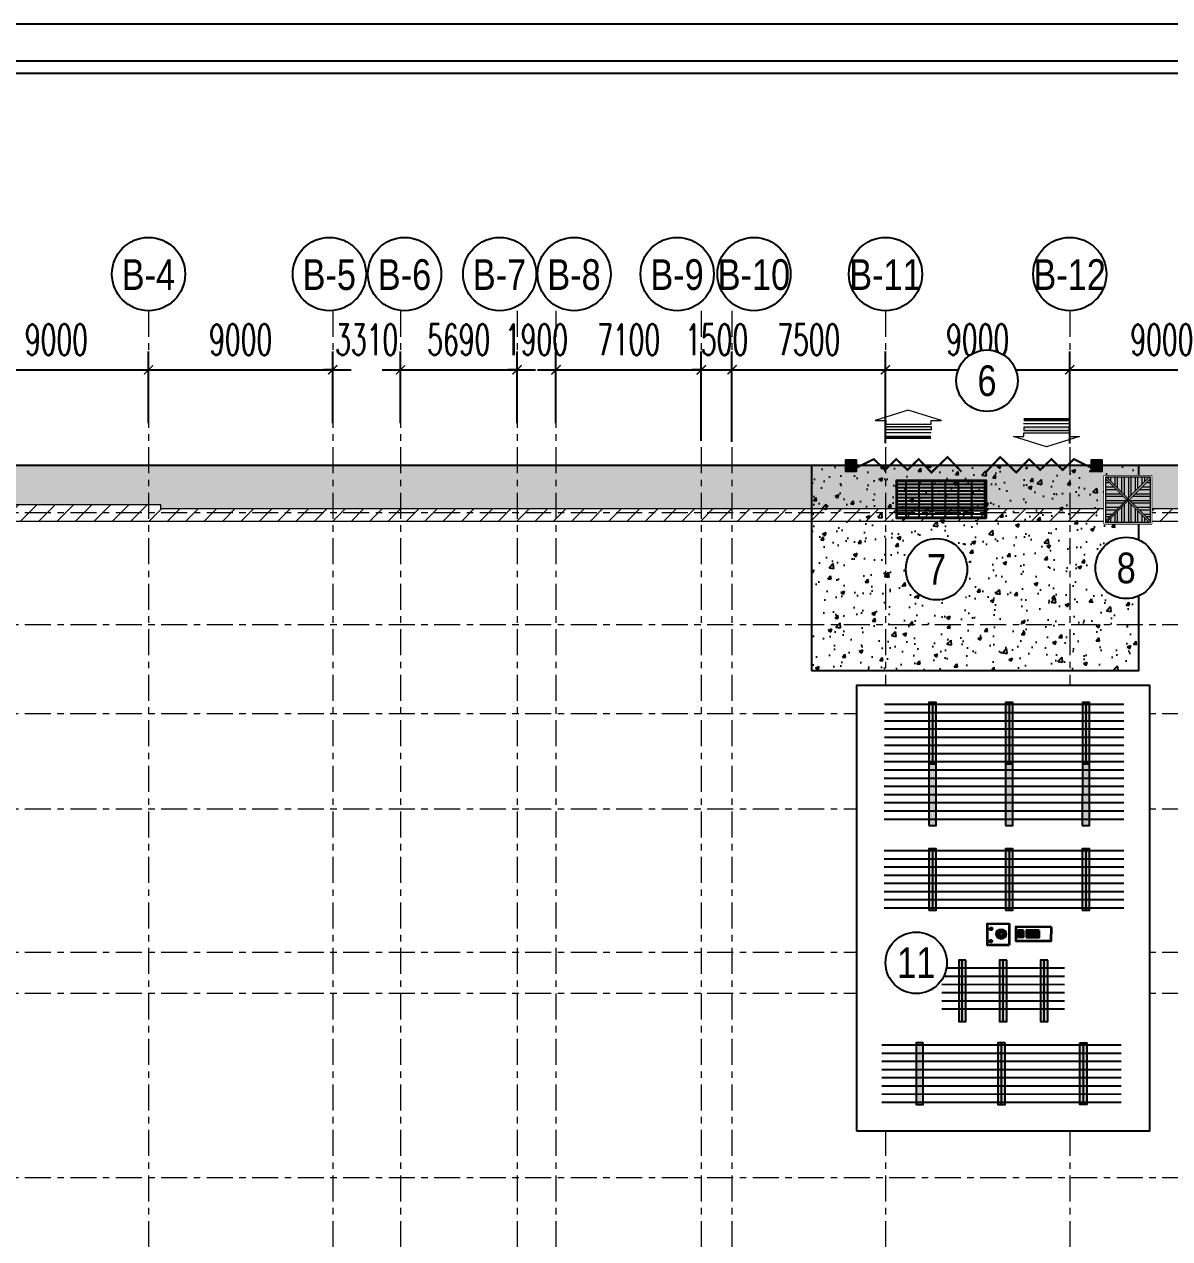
# Model space of a CAD drawing. Header units: millimetres. Extents: x -376071 to 28028791, y -269234 to 29325.
# Drawn here: x -317862 to -261909, y -29973 to 29325 of the extents above; entities that cross this region are included whole.
import ezdxf
from ezdxf.enums import TextEntityAlignment as Align

# ---------------------------------------------------------------- set-up
doc = ezdxf.new("R2010")
doc.units = ezdxf.units.MM
doc.header["$LTSCALE"] = 100
doc.set_wipeout_variables(frame=1)
doc.linetypes.add('AUR_Grid Line', pattern=[22.225, 12.7, -3.175, 3.175, -3.175])
doc.linetypes.add('HIDDEN', pattern=[0.375, 0.25, -0.125])
doc.layers.add('0 T KY HIEU', color=255, linetype='Continuous', lineweight=9)
doc.layers.add('01. TEXT NOI DUNG', color=7, linetype='Continuous')
doc.styles.add('Arial 0.8', font='arial_0.ttf', dxfattribs={"width": 0.8, "height": 250})
doc.styles.add('DIM', font='vnsimli.shx', dxfattribs={"width": 0.6})
doc.linetypes.add('FENCELINE2', pattern='A,0.25,-0.1,[132,ltypeshp.shx,S=0.1,R=0,X=-0.1,Y=0],-0.1,1', length=1.45)
doc.dimstyles.new('1-100 (x6)', dxfattribs={"dimscale": 600, "dimtxt": 2.5, "dimasz": 0.75, "dimexe": 1.5, "dimexo": 1, "dimgap": 1.2, "dimtad": 1, "dimtoh": 1, "dimdec": 0, "dimzin": 0, "dimdsep": 46, "dimtxsty": 'DIM', "dimblk": 'ARCHTICK', "dimcen": 0.09, "dimdle": 1.5, "dimclrd": 8, "dimclre": 8, "dimclrt": 7, "dimadec": 0, "dimazin": 0, "dimtfac": 1, "dimtdec": 0, "dimtix": 1, "dimtofl": 0, "dimtmove": 0, "dimatfit": 3, "dimfxl": 6, "dimfxlon": 1, "dimtolj": 1, "dimtzin": 0, "dimarcsym": 0})
pattern_1 = [(45, (156703.3, 86475), (-449.0128, 449.0128), [])]
pattern_2 = [(90, (0, 0), (-375, 6e-14), []), (90, (-132.6, 132.6), (-375, 6e-14), [])]
pattern_3 = [(90, (0, 0), (-375, 6e-14), []), (90, (-132.6, 132.6), (-375, 6e-14), [])]
pattern_4 = [(0, (0, 0), (1e-13, 375), []), (0, (132.6, 132.6), (1e-13, 375), [])]

# ---------------------------------------------------------------- blocks, each defined once
blk = doc.blocks.new('_ArchTick')
at = {"color": 0, "linetype": 'ByBlock', "const_width": 0.15}
blk.add_lwpolyline([(-0.5, -0.5), (0.5, 0.5)], dxfattribs=at)
blk = doc.blocks.new('*D114')
at = {"color": 8, "lineweight": -2, "transparency": 16777216}
for p, q in [((27103, 96328), (27103, 99830)), ((36103, 96328), (36103, 99830)), ((26203, 98930), (37003, 98930))]:
    blk.add_line(p, q, dxfattribs=at)
at = {"layer": 'Defpoints', "color": 0, "lineweight": 0, "transparency": 16777216}
for p in [(36103, 98930), (27103, 95728), (36103, 95728)]:
    blk.add_point(p, dxfattribs=at)
at = {"color": 8, "lineweight": -2, "transparency": 16777216, "xscale": 450, "yscale": 450, "zscale": 450, "rotation": 180}
blk.add_blockref('_ArchTick', (27103, 98930), dxfattribs=at)
at = {"color": 8, "lineweight": -2, "transparency": 16777216, "xscale": 450, "yscale": 450, "zscale": 450}
blk.add_blockref('_ArchTick', (36103, 98930), dxfattribs=at)
at = {"color": 7, "transparency": 16777216, "insert": (31603, 100400), "char_height": 1500, "attachment_point": 5, "style": 'DIM'}
blk.add_mtext('\\A1;9000', dxfattribs=at)
blk = doc.blocks.new('*D115')
at = {"color": 8, "lineweight": -2, "transparency": 16777216}
for p, q in [((36103, 96328), (36103, 99830)), ((45103, 96328), (45103, 99830)), ((35203, 98930), (46003, 98930))]:
    blk.add_line(p, q, dxfattribs=at)
at = {"layer": 'Defpoints', "color": 0, "lineweight": 0, "transparency": 16777216}
for p in [(45103, 98930), (36103, 95728), (45103, 95728)]:
    blk.add_point(p, dxfattribs=at)
at = {"color": 8, "lineweight": -2, "transparency": 16777216, "xscale": 450, "yscale": 450, "zscale": 450, "rotation": 180}
blk.add_blockref('_ArchTick', (36103, 98930), dxfattribs=at)
at = {"color": 8, "lineweight": -2, "transparency": 16777216, "xscale": 450, "yscale": 450, "zscale": 450}
blk.add_blockref('_ArchTick', (45103, 98930), dxfattribs=at)
at = {"color": 7, "transparency": 16777216, "insert": (40603, 100400), "char_height": 1500, "attachment_point": 5, "style": 'DIM'}
blk.add_mtext('\\A1;9000', dxfattribs=at)
blk = doc.blocks.new('*D116')
at = {"color": 8, "lineweight": -2, "transparency": 16777216}
for p, q in [((45103, 96328), (45103, 99830)), ((48413, 96328), (48413, 99830)), ((45103, 98930), (44653, 98930)), ((48413, 98930), (48863, 98930))]:
    blk.add_line(p, q, dxfattribs=at)
at = {"layer": 'Defpoints', "color": 0, "lineweight": 0, "transparency": 16777216}
for p in [(48413, 98930), (45103, 95728), (48413, 95728)]:
    blk.add_point(p, dxfattribs=at)
at = {"color": 8, "lineweight": -2, "transparency": 16777216, "xscale": 450, "yscale": 450, "zscale": 450}
blk.add_blockref('_ArchTick', (45103, 98930), dxfattribs=at)
at = {"color": 8, "lineweight": -2, "transparency": 16777216, "xscale": 450, "yscale": 450, "zscale": 450, "rotation": 180}
blk.add_blockref('_ArchTick', (48413, 98930), dxfattribs=at)
at = {"color": 7, "transparency": 16777216, "insert": (46758, 100400), "char_height": 1500, "attachment_point": 5, "style": 'DIM'}
blk.add_mtext('\\A1;3310', dxfattribs=at)
blk = doc.blocks.new('*D117')
at = {"color": 8, "lineweight": -2, "transparency": 16777216}
for p, q in [((48413, 96328), (48413, 99830)), ((54103, 96328), (54103, 99830)), ((47513, 98930), (55003, 98930))]:
    blk.add_line(p, q, dxfattribs=at)
at = {"layer": 'Defpoints', "color": 0, "lineweight": 0, "transparency": 16777216}
for p in [(54103, 98930), (48413, 95728), (54103, 95728)]:
    blk.add_point(p, dxfattribs=at)
at = {"color": 8, "lineweight": -2, "transparency": 16777216, "xscale": 450, "yscale": 450, "zscale": 450, "rotation": 180}
blk.add_blockref('_ArchTick', (48413, 98930), dxfattribs=at)
at = {"color": 8, "lineweight": -2, "transparency": 16777216, "xscale": 450, "yscale": 450, "zscale": 450}
blk.add_blockref('_ArchTick', (54103, 98930), dxfattribs=at)
at = {"color": 7, "transparency": 16777216, "insert": (51258, 100400), "char_height": 1500, "attachment_point": 5, "style": 'DIM'}
blk.add_mtext('\\A1;5690', dxfattribs=at)
blk = doc.blocks.new('*D118')
at = {"color": 8, "lineweight": -2, "transparency": 16777216}
for p, q in [((54103, 96328), (54103, 99830)), ((56003, 96328), (56003, 99830)), ((54103, 98930), (53653, 98930)), ((56003, 98930), (56453, 98930))]:
    blk.add_line(p, q, dxfattribs=at)
at = {"layer": 'Defpoints', "color": 0, "lineweight": 0, "transparency": 16777216}
for p in [(56003, 98930), (54103, 95728), (56003, 95728)]:
    blk.add_point(p, dxfattribs=at)
at = {"color": 8, "lineweight": -2, "transparency": 16777216, "xscale": 450, "yscale": 450, "zscale": 450}
blk.add_blockref('_ArchTick', (54103, 98930), dxfattribs=at)
at = {"color": 8, "lineweight": -2, "transparency": 16777216, "xscale": 450, "yscale": 450, "zscale": 450, "rotation": 180}
blk.add_blockref('_ArchTick', (56003, 98930), dxfattribs=at)
at = {"color": 7, "transparency": 16777216, "insert": (55053, 100400), "char_height": 1500, "attachment_point": 5, "style": 'DIM'}
blk.add_mtext('\\A1;1900', dxfattribs=at)
blk = doc.blocks.new('*D119')
at = {"color": 8, "lineweight": -2, "transparency": 16777216}
for p, q in [((56003, 96328), (56003, 99830)), ((63103, 95454), (63103, 99830)), ((55103, 98930), (64003, 98930))]:
    blk.add_line(p, q, dxfattribs=at)
at = {"layer": 'Defpoints', "color": 0, "lineweight": 0, "transparency": 16777216}
for p in [(63103, 98930), (56003, 95728), (63103, 94854)]:
    blk.add_point(p, dxfattribs=at)
at = {"color": 8, "lineweight": -2, "transparency": 16777216, "xscale": 450, "yscale": 450, "zscale": 450, "rotation": 180}
blk.add_blockref('_ArchTick', (56003, 98930), dxfattribs=at)
at = {"color": 8, "lineweight": -2, "transparency": 16777216, "xscale": 450, "yscale": 450, "zscale": 450}
blk.add_blockref('_ArchTick', (63103, 98930), dxfattribs=at)
at = {"color": 7, "transparency": 16777216, "insert": (59553, 100400), "char_height": 1500, "attachment_point": 5, "style": 'DIM'}
blk.add_mtext('\\A1;7100', dxfattribs=at)
blk = doc.blocks.new('*D120')
at = {"color": 8, "lineweight": -2, "transparency": 16777216}
for p, q in [((63103, 95454), (63103, 99830)), ((64604, 95418), (64604, 99830)), ((63103, 98930), (62653, 98930)), ((64604, 98930), (65054, 98930))]:
    blk.add_line(p, q, dxfattribs=at)
at = {"layer": 'Defpoints', "color": 0, "lineweight": 0, "transparency": 16777216}
for p in [(64604, 98930), (63103, 94854), (64604, 94818)]:
    blk.add_point(p, dxfattribs=at)
at = {"color": 8, "lineweight": -2, "transparency": 16777216, "xscale": 450, "yscale": 450, "zscale": 450}
blk.add_blockref('_ArchTick', (63103, 98930), dxfattribs=at)
at = {"color": 8, "lineweight": -2, "transparency": 16777216, "xscale": 450, "yscale": 450, "zscale": 450, "rotation": 180}
blk.add_blockref('_ArchTick', (64604, 98930), dxfattribs=at)
at = {"color": 7, "transparency": 16777216, "insert": (63853, 100400), "char_height": 1500, "attachment_point": 5, "style": 'DIM'}
blk.add_mtext('\\A1;1500', dxfattribs=at)
blk = doc.blocks.new('*D121')
at = {"color": 8, "lineweight": -2, "transparency": 16777216}
for p, q in [((64604, 95418), (64604, 99830)), ((72103, 95345), (72103, 99830)), ((63704, 98930), (73003, 98930))]:
    blk.add_line(p, q, dxfattribs=at)
at = {"layer": 'Defpoints', "color": 0, "lineweight": 0, "transparency": 16777216}
for p in [(72103, 98930), (64604, 94818), (72103, 94745)]:
    blk.add_point(p, dxfattribs=at)
at = {"color": 8, "lineweight": -2, "transparency": 16777216, "xscale": 450, "yscale": 450, "zscale": 450, "rotation": 180}
blk.add_blockref('_ArchTick', (64604, 98930), dxfattribs=at)
at = {"color": 8, "lineweight": -2, "transparency": 16777216, "xscale": 450, "yscale": 450, "zscale": 450}
blk.add_blockref('_ArchTick', (72103, 98930), dxfattribs=at)
at = {"color": 7, "transparency": 16777216, "insert": (68353, 100400), "char_height": 1500, "attachment_point": 5, "style": 'DIM'}
blk.add_mtext('\\A1;7500', dxfattribs=at)
blk = doc.blocks.new('*D122')
at = {"color": 8, "lineweight": -2, "transparency": 16777216}
for p, q in [((72103, 95345), (72103, 99830)), ((81103, 95330), (81103, 99830)), ((71203, 98930), (82003, 98930))]:
    blk.add_line(p, q, dxfattribs=at)
at = {"layer": 'Defpoints', "color": 0, "lineweight": 0, "transparency": 16777216}
for p in [(81103, 98930), (72103, 94745), (81103, 94012)]:
    blk.add_point(p, dxfattribs=at)
at = {"color": 8, "lineweight": -2, "transparency": 16777216, "xscale": 450, "yscale": 450, "zscale": 450, "rotation": 180}
blk.add_blockref('_ArchTick', (72103, 98930), dxfattribs=at)
at = {"color": 8, "lineweight": -2, "transparency": 16777216, "xscale": 450, "yscale": 450, "zscale": 450}
blk.add_blockref('_ArchTick', (81103, 98930), dxfattribs=at)
at = {"color": 7, "transparency": 16777216, "insert": (76603, 100400), "char_height": 1500, "attachment_point": 5, "style": 'DIM'}
blk.add_mtext('\\A1;9000', dxfattribs=at)
blk = doc.blocks.new('*D123')
at = {"color": 8, "lineweight": -2, "transparency": 16777216}
for p, q in [((81103, 95330), (81103, 99830)), ((90103, 95330), (90103, 99830)), ((80203, 98930), (91003, 98930))]:
    blk.add_line(p, q, dxfattribs=at)
at = {"layer": 'Defpoints', "color": 0, "lineweight": 0, "transparency": 16777216}
for p in [(90103, 98930), (90103, 94451), (81103, 94012)]:
    blk.add_point(p, dxfattribs=at)
at = {"color": 8, "lineweight": -2, "transparency": 16777216, "xscale": 450, "yscale": 450, "zscale": 450, "rotation": 180}
blk.add_blockref('_ArchTick', (81103, 98930), dxfattribs=at)
at = {"color": 8, "lineweight": -2, "transparency": 16777216, "xscale": 450, "yscale": 450, "zscale": 450}
blk.add_blockref('_ArchTick', (90103, 98930), dxfattribs=at)
at = {"color": 7, "transparency": 16777216, "insert": (85603, 100400), "char_height": 1500, "attachment_point": 5, "style": 'DIM'}
blk.add_mtext('\\A1;9000', dxfattribs=at)
blk = doc.blocks.new('MB TV')
at = {"lineweight": 0}
h = blk.add_hatch(dxfattribs=at)
h.set_pattern_fill('ANSI31', color=8, scale=200, style=0)
h.set_pattern_definition(pattern_1)
h.paths.add_polyline_path([(22140, 91534), (36702, 91534), (36702, 92334), (400, 92334), (400, 91534), (13500, 91534)], flags=0)
h = blk.add_hatch(dxfattribs=at)
h.set_pattern_fill('ANSI31', color=8, scale=200, style=0)
h.set_pattern_definition(pattern_1)
h.paths.add_polyline_path([(99903, 91534), (165803, 91534), (165803, 92134), (36702, 92134), (36702, 91534), (91262, 91534)], flags=0)
at = {"color": 7, "lineweight": 5}
for points in [[(162399, -197), (166403, 3808), (166403, 46446), (166603, 46446), (166603, 77253), (166403, 77253), (166403, 92134), (36702, 92134), (36702, 92334), (-200, 92334), (-200, 86013), (-400, 86013), (-400, 69213), (-200, 69213), (-200, 21808), (28202, 21808), (28202, 21608), (52834, 21608), (55600, 18842), (55600, -197)], [(56400, 403), (56400, 19174), (53166, 22408), (400, 22408), (400, 91534), (165803, 91534), (165803, 4056), (162151, 403)]]:
    blk.add_lwpolyline(points, close=True, dxfattribs=at)
blk = doc.blocks.new('fsdfsdfsf')
at = {"linetype": 'Continuous', "ltscale": 10}
h = blk.add_hatch(dxfattribs=at)
h.set_pattern_fill('GRATE', color=8, scale=7000, style=0)
h.set_pattern_definition([(9e-14, (-556288.43, 1606329.62), (-3e-13, 218.75), []), (90, (-556288.4, 1606329.6), (-875, -1e-12), [])])
h.paths.add_polyline_path([(-345248, 915482), (-345248, 913041), (-339307, 913041), (-339307, 915482)])
at = {"color": 150}
for points in [[(-345277, 915511), (-345277, 913011), (-339277, 913011), (-339277, 915511)], [(-345248, 915482), (-345248, 913041), (-339307, 913041), (-339307, 915482)]]:
    blk.add_lwpolyline(points, close=True, dxfattribs=at)
blk = doc.blocks.new('T MUI TEN GATE')
at = {"layer": '0 T KY HIEU', "ltscale": 2000, "true_color": 0xff0505}
blk.add_hatch(color=1, dxfattribs=at).paths.add_polyline_path([(374812, 297915), (374812, 298224), (378999, 298224), (378999, 297915)])
at = {"layer": '0 T KY HIEU', "color": 1, "ltscale": 60, "true_color": 0xff0505}
blk.add_line((374812, 298517), (379013, 298517), dxfattribs=at)
at = {"layer": '0 T KY HIEU', "color": 1, "ltscale": 60, "true_color": 0xff0505, "const_width": 311}
blk.add_lwpolyline([(374812, 298925), (379010, 298925)], dxfattribs=at)
at = {"layer": '0 T KY HIEU', "color": 1, "ltscale": 2000, "true_color": 0xff0505}
for points in [[(373843, 297367), (376912, 296411), (379969, 297367), (378999, 297367), (378999, 297704), (374812, 297704), (374812, 297367), (373843, 297367)], [(374812, 297915), (374812, 298224), (378999, 298224), (378999, 297915), (374812, 297915)]]:
    blk.add_lwpolyline(points, dxfattribs=at)
blk = doc.blocks.new('T P BAO VE')
at = {"color": 7, "lineweight": 0}
blk.add_lwpolyline([(-1325, 425), (1325, 425), (1325, 3075), (-1325, 3075)], close=True, dxfattribs=at)
at = {"lineweight": 0}
blk.add_wipeout([(-1325, 425), (1325, 425), (1325, 3075), (-1325, 3075)], dxfattribs=at)
h = blk.add_hatch(dxfattribs=at)
h.set_pattern_fill('STEEL', color=8, scale=3000, angle=315, style=0)
h.set_pattern_definition([(0, (0, 0), (1e-13, 375), []), (0, (132.6, 132.6), (1e-13, 375), [])])
h.paths.add_polyline_path([(71, 1750), (1250, 571), (1250, 2929)])
h.paths.add_polyline_path([(-1250, 2929), (-1250, 571), (-71, 1750)])
h = blk.add_hatch(color=4, dxfattribs=at)
h.set_gradient(color1=(153, 0, 0), one_color=1, tint=1, name='CURVED')
h.paths.add_polyline_path([(-1250, 2929), (-1250, 571), (-71, 1750)])
h = blk.add_hatch(dxfattribs=at)
h.set_pattern_fill('STEEL', color=8, scale=3000, angle=315, style=0)
h.set_pattern_definition(pattern_4)
h.paths.add_polyline_path([(71, 1750), (1250, 571), (1250, 2929)])
h.paths.add_polyline_path([(-1250, 2929), (-1250, 571), (-71, 1750)])
h = blk.add_hatch(dxfattribs=at)
h.set_pattern_fill('STEEL', color=8, scale=3000, angle=315, style=0)
h.set_pattern_definition(pattern_4)
h.paths.add_polyline_path([(71, 1750), (1250, 571), (1250, 2929)])
h.paths.add_polyline_path([(-1250, 2929), (-1250, 571), (-71, 1750)])
h = blk.add_hatch(dxfattribs=at)
h.set_pattern_fill('STEEL', color=8, scale=3000, angle=45, style=0)
h.set_pattern_definition(pattern_2)
h.paths.add_polyline_path([(0, 1821), (1179, 3000), (-1179, 3000)])
h = blk.add_hatch(color=4, dxfattribs=at)
h.set_gradient(color1=(153, 0, 0), one_color=1, tint=1, name='CURVED')
h.paths.add_polyline_path([(1179, 3000), (-1179, 3000), (0, 1821)])
h = blk.add_hatch(dxfattribs=at)
h.set_pattern_fill('STEEL', color=8, scale=3000, angle=45, style=0)
h.set_pattern_definition(pattern_3)
h.paths.add_polyline_path([(0, 1821), (1179, 3000), (-1179, 3000)])
h = blk.add_hatch(dxfattribs=at)
h.set_pattern_fill('STEEL', color=8, scale=3000, angle=45, style=0)
h.set_pattern_definition(pattern_3)
h.paths.add_polyline_path([(0, 1821), (1179, 3000), (-1179, 3000)])
h = blk.add_hatch(color=4, dxfattribs=at)
h.set_gradient(color1=(153, 0, 0), one_color=1, tint=1, name='CURVED')
h.paths.add_polyline_path([(1250, 2929), (71, 1750), (1250, 571)])
h = blk.add_hatch(dxfattribs=at)
h.set_pattern_fill('STEEL', color=8, scale=3000, angle=45, style=0)
h.set_pattern_definition(pattern_2)
h.paths.add_polyline_path([(-1179, 500), (1179, 500), (0, 1679)])
h = blk.add_hatch(color=4, dxfattribs=at)
h.set_gradient(color1=(153, 0, 0), one_color=1, tint=1, name='CURVED')
h.paths.add_polyline_path([(0, 1679), (-1179, 500), (1179, 500)])
h = blk.add_hatch(dxfattribs=at)
h.set_pattern_fill('STEEL', color=8, scale=3000, angle=45, style=0)
h.set_pattern_definition(pattern_3)
h.paths.add_polyline_path([(-1179, 500), (1179, 500), (0, 1679)])
h = blk.add_hatch(dxfattribs=at)
h.set_pattern_fill('STEEL', color=8, scale=3000, angle=45, style=0)
h.set_pattern_definition(pattern_3)
h.paths.add_polyline_path([(-1179, 500), (1179, 500), (0, 1679)])
at = {"color": 7, "lineweight": 0}
for p, q in [((1179, 3000), (-1250, 571)), ((1179, 3000), (-1250, 571)), ((1179, 3000), (-1250, 571)), ((-1250, 2929), (1179, 500)), ((-1250, 2929), (1179, 500)), ((-1250, 2929), (1179, 500)), ((-1179, 3000), (1250, 571)), ((-1179, 3000), (1250, 571)), ((-1179, 3000), (1250, 571)), ((1250, 2929), (-1179, 500)), ((1250, 2929), (-1179, 500)), ((1250, 2929), (-1179, 500))]:
    blk.add_line(p, q, dxfattribs=at)
at = {"color": 8, "lineweight": 0}
for p, q in [((-71, 1750), (71, 1750)), ((-71, 1750), (71, 1750)), ((-71, 1750), (71, 1750)), ((0, 1821), (0, 1679)), ((0, 1821), (0, 1679)), ((0, 1821), (0, 1679))]:
    blk.add_line(p, q, dxfattribs=at)
at = {"color": 7, "lineweight": 0}
blk.add_lwpolyline([(-1250, 500), (1250, 500), (1250, 3000), (-1250, 3000)], close=True, dxfattribs=at)
blk.add_lwpolyline([(-1250, 500), (1250, 500), (1250, 3000), (-1250, 3000)], close=True, dxfattribs=at)
blk.add_lwpolyline([(-1250, 500), (1250, 500), (1250, 3000), (-1250, 3000)], close=True, dxfattribs=at)
blk = doc.blocks.new('Cong ra vao')
at = {"linetype": 'Continuous', "true_color": 0xff0505}
for points in [[(29059, -31148), (28521, -31148), (28521, -31686), (29059, -31686)], [(41060, -31148), (40521, -31148), (40521, -31686), (41060, -31686)]]:
    blk.add_hatch(color=1, dxfattribs=at).paths.add_polyline_path(points)
at = {"color": 1, "linetype": 'Continuous', "true_color": 0xff0505, "elevation": 0}
for points in [[(29059, -31148), (28521, -31148), (28521, -31686), (29059, -31686)], [(28521, -31686), (29059, -31686), (29059, -31148), (28521, -31148)], [(41060, -31148), (40521, -31148), (40521, -31686), (41060, -31686)], [(40521, -31686), (41060, -31686), (41060, -31148), (40521, -31148)]]:
    blk.add_lwpolyline(points, close=True, dxfattribs=at)
at = {"color": 1, "linetype": 'Continuous', "true_color": 0xff0505, "const_width": 100, "elevation": 0}
for points in [[(29059, -31516), (29904, -31104), (30452, -31629), (31000, -31104), (31548, -31629), (32096, -31104), (32718, -31754), (33502, -31003), (34184, -31716), (34184, -31716), (34184, -31716), (34184, -31716), (34184, -31716)], [(40521, -31516), (39677, -31104), (39128, -31629), (38580, -31104), (38032, -31629), (37484, -31104), (36862, -31754), (36078, -31003), (35396, -31716), (35396, -31716), (35396, -31716), (35396, -31716), (35396, -31716)]]:
    blk.add_lwpolyline(points, dxfattribs=at)
at = {"yscale": 0.527888848040613, "zscale": 0.527888848040613}
for p, xscale, rotation in [((230556, 127757), 0.527888848040613, 180.0000000000003), ((237300, -186971), -0.527888848040613, 359.9999999999997)]:
    blk.add_blockref('T MUI TEN GATE', p, dxfattribs=dict(at, xscale=xscale, rotation=rotation))
at = {"color": 7, "xscale": 0.7333333226576169, "yscale": 0.7333333226576169, "zscale": 0.7333333226576169, "rotation": 180.0000000000017}
blk.add_blockref('fsdfsdfsf', (-217803, 637393, 0), dxfattribs=at)
at = {"xscale": 0.8819090608653201, "yscale": 0.8819090608653201, "zscale": 0.8819090608653201, "rotation": 270}
blk.add_blockref('T P BAO VE', (40772, -33086, 0), dxfattribs=at)
blk = doc.blocks.new('cong hang rao')
at = {"color": 5, "linetype": 'FENCELINE2', "ltscale": 50}
blk.add_lwpolyline([(168606, 94253), (-2398, 94253), (-2398, 19604), (53600, 19608), (53602, -2400), (168606, -2400)], close=True, dxfattribs=at)
blk.add_blockref('Cong ra vao', (41628, 125670, 0))
blk = doc.blocks.new('sedr')
at = {"ltscale": 100, "true_color": 0x2776bb}
h = blk.add_hatch(dxfattribs=at)
h.set_pattern_fill('STEEL', color=152, scale=1000, angle=90, style=0)
h.set_pattern_definition([(135, (0, 0), (-88.3883476, -88.3883476), []), (135, (-62.5, 5e-12), (-88.3883476, -88.3883476), [])])
h.paths.add_polyline_path([(4038837, -379698), (4039432, -379698), (4039432, -380821), (4038837, -380821)])
h.paths.add_polyline_path([(4038862, -379441), (4038862, -378965), (4039420, -378965), (4039420, -379441)])
at = {"color": 152, "lineweight": 35, "true_color": 0x2776bb}
for points in [[(4039723, -381893), (4039723, -378783), (4038505, -378783), (4038505, -381893)], [(4039432, -380821), (4039432, -379698), (4038837, -379698), (4038837, -380821)], [(4039418, -379444), (4039418, -378967), (4038860, -378967), (4038860, -379444)]]:
    blk.add_lwpolyline(points, close=True, dxfattribs=at)
blk = doc.blocks.new('sdgja')
at = {"lineweight": 0, "ltscale": 100, "true_color": 0x2776bb}
h = blk.add_hatch(color=152, dxfattribs=at)
h.paths.add_polyline_path([(4041959, -379429, -1), (4042893, -379429, -1)])
h.paths.add_polyline_path([(4042533, -379429, 1), (4042319, -379429, 1)], flags=16)
at = {"color": 152, "lineweight": 35, "true_color": 0x2776bb}
blk.add_lwpolyline([(4041475, -380169), (4043308, -380169), (4043308, -378194), (4041475, -378194)], close=True, dxfattribs=at)
for centre in [(4041794, -378533), (4042868, -378533)]:
    blk.add_circle(centre, 94.2, dxfattribs=at)
at = {"color": 152, "lineweight": 0, "ltscale": 100, "true_color": 0x2776bb}
for radius in [467, 107]:
    blk.add_circle((4042426, -379429), radius, dxfattribs=at)
blk = doc.blocks.new('bãi thép')
at = {"color": 67, "true_color": 0x727430}
blk.add_wipeout([(9127, -6705), (9127, 15036), (23464, 15036), (23449, -6705)], dxfattribs=at).translate(0, 0, -227)
at = {"true_color": 0x727430, "extrusion": (0.024851, -0.010692, 0.999634)}
for points in [[(15304, -7219), (15443, -7541), (18199, -6355), (18060, -6034)], [(16785, -10659), (16923, -10980), (19679, -9795), (19541, -9473)], [(18265, -14099), (18404, -14420), (21160, -13235), (21021, -12913)], [(12549, -8404), (12687, -8726), (15443, -7541), (15304, -7219)], [(14029, -11844), (14167, -12166), (16923, -10980), (16785, -10659)], [(15510, -15284), (15648, -15605), (18404, -14420), (18265, -14099)], [(8747, -10039), (8885, -10361), (11641, -9176), (11503, -8854)], [(10228, -13479), (10366, -13801), (13122, -12615), (12984, -12294)], [(11708, -16919), (11846, -17240), (14602, -16055), (14464, -15733)]]:
    blk.add_hatch(color=67, dxfattribs=at).paths.add_polyline_path(points)
at = {"true_color": 0x727430, "extrusion": (0.010692, 0.024851, 0.999634)}
for points in [[(-12650, -7220), (-12329, -7082), (-13514, -4326), (-13836, -4464)], [(-14488, -8010), (-14166, -7872), (-15351, -5116), (-15673, -5254)], [(-16325, -8801), (-16003, -8662), (-17189, -5906), (-17510, -6045)], [(-12336, -2680), (-12015, -2541), (-13200, 215), (-13522, 76)], [(-16011, -4260), (-15689, -4122), (-16875, -1366), (-17196, -1504)], [(-20549, -2946), (-20871, -3085), (-19685, -5840), (-19364, -5702)]]:
    blk.add_hatch(color=67, dxfattribs=at).paths.add_polyline_path(points)
at = {"color": 67, "true_color": 0x727430, "extrusion": (0.024851, -0.010692, 0.999634)}
for p, q in [((10492, 14120, -172), (22188, 14120, -463)), ((10492, 13720, -176), (22188, 13720, -467)), ((12847, 14209, -416), (12846, 11209, -448)), ((16593, 14209, -416), (16592, 11209, -448)), ((20339, 14209, -416), (20338, 11209, -448)), ((10492, 13320, -180), (22188, 13320, -471)), ((10492, 12920, -185), (22188, 12920, -475)), ((10492, 12520, -189), (22188, 12520, -480)), ((10492, 12120, -193), (22188, 12120, -484)), ((10491, 11720, -197), (22188, 11720, -488)), ((10491, 11320, -202), (22188, 11320, -493)), ((10491, 10920, -206), (22188, 10920, -497)), ((10491, 10520, -210), (22188, 10520, -501)), ((10491, 10120, -215), (22187, 10120, -505)), ((10491, 9720, -219), (22187, 9720, -510)), ((10491, 9320, -223), (22187, 9320, -514)), ((10491, 8920, -227), (22187, 8920, -518)), ((10491, 8520, -232), (22187, 8520, -522)), ((10490, 6982, -248), (22187, 6982, -539)), ((10490, 6582, -252), (22186, 6582, -543)), ((12845, 7071, -492), (12844, 4071, -524)), ((16591, 7071, -492), (16590, 4071, -524)), ((20337, 7071, -492), (20336, 4071, -524)), ((10490, 6182, -257), (22186, 6182, -547)), ((10490, 5782, -261), (22186, 5782, -552)), ((10490, 5382, -265), (22186, 5382, -556)), ((10490, 4982, -270), (22186, 4982, -560)), ((10489, 4182, -278), (22186, 4182, -569)), ((10490, 4582, -274), (22186, 4582, -565))]:
    blk.add_line(p, q, dxfattribs=at)
at = {"color": 67, "true_color": 0x727430, "extrusion": (0.010692, 0.024851, 0.999634)}
for p, q in [((19298, 1230, -187), (13299, 1231, -123)), ((14298, -1368, -69), (14298, 1632, -144)), ((16298, -1368, -91), (16298, 1631, -165)), ((18298, -1369, -112), (18298, 1630, -187)), ((19298, 830, -177), (13299, 832, -113)), ((19298, 430, -167), (13299, 432, -103)), ((19298, 30, -158), (13299, 31, -119)), ((19298, -370, -148), (13299, -368, -83)), ((19298, -769, -138), (13299, -768, -74)), ((22066, -2527, -124), (10366, -2524, 1)), ((22066, -2927, -114), (10366, -2924, 11)), ((16216, -5414, 11), (16216, -2415, -64)), ((20216, -5415, -32), (20216, -2416, -107)), ((22066, -3327, -104), (10366, -3324, 21)), ((22066, -3727, -94), (10366, -3723, 31)), ((22066, -4126, -84), (10366, -4123, 41)), ((22066, -4526, -74), (10366, -4523, 51)), ((22066, -4926, -64), (10366, -4923, 61)), ((22066, -5326, -54), (10366, -5323, 71))]:
    blk.add_line(p, q, dxfattribs=at)
at = {"color": 67, "true_color": 0x727430, "extrusion": (0.024852, 5.96089e-13, 0.999691)}
blk.add_lwpolyline([(-6705, -9130), (-6705, -23471), (15036, -23471), (15036, -9130)], close=True, dxfattribs=at)
at = {"color": 67, "true_color": 0x727430, "extrusion": (0.024851, -0.010692, 0.999634)}
for points, elevation in [([(15304, -7219), (15443, -7541), (18199, -6355), (18060, -6034)], -248), ([(16785, -10659), (16923, -10980), (19679, -9795), (19541, -9473)], -155), ([(18265, -14099), (18404, -14420), (21160, -13235), (21021, -12913)], -62), ([(12549, -8404), (12687, -8726), (15443, -7541), (15304, -7219)], -248), ([(14029, -11844), (14167, -12166), (16923, -10980), (16785, -10659)], -155), ([(15510, -15284), (15648, -15605), (18404, -14420), (18265, -14099)], -62), ([(8747, -10039), (8885, -10361), (11641, -9176), (11503, -8854)], -248), ([(10228, -13479), (10366, -13801), (13122, -12615), (12984, -12294)], -155), ([(11708, -16919), (11846, -17240), (14602, -16055), (14464, -15733)], -62)]:
    blk.add_lwpolyline(points, close=True, dxfattribs=dict(at, elevation=elevation))
at = {"color": 67, "true_color": 0x727430, "extrusion": (0.010692, 0.024851, 0.999634), "elevation": 50}
for points in [[(-12650, -7220), (-12329, -7082), (-13514, -4326), (-13836, -4464)], [(-14488, -8010), (-14166, -7872), (-15351, -5116), (-15673, -5254)], [(-16325, -8801), (-16003, -8662), (-17189, -5906), (-17510, -6045)], [(-12336, -2680), (-12015, -2541), (-13200, 215), (-13522, 76)], [(-16011, -4260), (-15689, -4122), (-16875, -1366), (-17196, -1504)], [(-19364, -5702), (-19685, -5840), (-20871, -3085), (-20549, -2946)]]:
    blk.add_lwpolyline(points, close=True, dxfattribs=at)
at = {"color": 67, "true_color": 0x727430, "extrusion": (0.01081, 0.0248, 0.999634), "xscale": 0.5555555555433334, "yscale": 0.5555555555433334, "zscale": 0.5555555555433334, "rotation": 293.2722220950515}
for name, p in [('sdgja', (-707359, 2137172, -1682)), ('sedr', (-707621, 2135044, -1682))]:
    blk.add_blockref(name, p, dxfattribs=at)
blk = doc.blocks.new('Tagnumber')
blk.add_wipeout([(0, 25), (1.43, 24.96), (2.14, 24.91), (2.62, 24.86), (3.43, 24.76), (4.15, 24.65), (4.7, 24.55), (5.31, 24.43), (5.66, 24.35), (6.31, 24.19), (6.91, 24.02), (7.67, 23.79), (8.54, 23.49), (9.05, 23.31), (9.92, 22.95), (10.71, 22.59), (11.49, 22.2), (12.03, 21.91), (12.62, 21.58), (13.1, 21.29), (13.49, 21.05), (13.87, 20.8), (14.4, 20.44), (14.86, 20.1), (15.43, 19.67), (15.94, 19.26), (16.61, 18.68), (17.25, 18.09), (17.89, 17.46), (18.37, 16.95), (18.94, 16.32), (19.47, 15.69), (19.78, 15.29), (20.08, 14.9), (20.32, 14.57), (20.82, 13.84), (21.14, 13.34), (21.39, 12.94), (21.85, 12.14), (22.06, 11.76), (22.49, 10.92), (22.82, 10.2), (23.01, 9.78), (23.28, 9.1), (23.52, 8.47), (23.71, 7.92), (23.86, 7.48), (24.04, 6.86), (24.23, 6.15), (24.36, 5.62), (24.51, 4.93), (24.63, 4.28), (24.73, 3.64), (24.84, 2.88), (24.91, 2.15), (24.94, 1.68), (24.98, 1.04), (25, 0.42), (25, -0.41), (24.98, -1.11), (24.92, -2), (24.87, -2.59), (24.77, -3.36), (24.64, -4.23), (24.47, -5.12), (24.25, -6.07), (24.06, -6.81), (23.81, -7.64), (23.54, -8.44), (23.12, -9.51), (22.81, -10.23), (22.52, -10.87), (22.11, -11.67), (21.84, -12.16), (21.37, -12.97), (21.05, -13.49), (20.61, -14.16), (20.23, -14.69), (19.81, -15.25), (19.36, -15.82), (18.94, -16.32), (18.49, -16.82), (17.85, -17.5), (17.36, -17.99), (16.75, -18.56), (16.27, -18.99), (15.46, -19.65), (14.89, -20.09), (14.3, -20.51), (13.61, -20.97), (13.01, -21.35), (12.1, -21.88), (11.57, -22.16), (11, -22.45), (10.51, -22.68), (10.01, -22.91), (9.03, -23.31), (8.32, -23.58), (7.57, -23.83), (7, -24), (6.42, -24.16), (5.26, -24.44), (4.35, -24.62), (3.29, -24.78), (2.65, -24.86), (1.79, -24.94), (0.97, -24.98), (0.29, -25), (-0.69, -24.99), (-1.6, -24.95), (-2.51, -24.87), (-3.65, -24.73), (-4.59, -24.58), (-5.62, -24.36), (-6.42, -24.16), (-7.54, -23.84), (-8.3, -23.58), (-9.07, -23.3), (-9.86, -22.97), (-10.55, -22.67), (-11.19, -22.36), (-11.87, -22), (-12.57, -21.61), (-13.41, -21.1), (-14.01, -20.71), (-14.72, -20.21), (-15.27, -19.79), (-15.83, -19.35), (-16.45, -18.82), (-17.01, -18.32), (-17.55, -17.8), (-18.01, -17.34), (-18.4, -16.92), (-19.04, -16.2), (-19.63, -15.48), (-20.21, -14.72), (-20.75, -13.95), (-21.22, -13.21), (-21.74, -12.35), (-22.07, -11.75), (-22.54, -10.81), (-22.77, -10.31), (-23.13, -9.47), (-23.48, -8.58), (-23.8, -7.65), (-24.02, -6.92), (-24.35, -5.65), (-24.53, -4.82), (-24.62, -4.35), (-24.78, -3.33), (-24.84, -2.83), (-24.9, -2.23), (-24.94, -1.7), (-24.97, -1.08), (-25, 0), (-24.99, 0.78), (-24.96, 1.46), (-24.89, 2.34), (-24.81, 3.07), (-24.69, 3.89), (-24.55, 4.73), (-24.33, 5.76), (-24.06, 6.79), (-23.72, 7.88), (-23.44, 8.7), (-23.07, 9.63), (-22.82, 10.2), (-22.5, 10.9), (-22.3, 11.3), (-21.94, 11.98), (-21.66, 12.48), (-21.24, 13.18), (-20.65, 14.09), (-20.19, 14.74), (-19.67, 15.42), (-19.07, 16.17), (-18.66, 16.64), (-18.16, 17.18), (-17.9, 17.45), (-17.48, 17.87), (-17.1, 18.23), (-16.67, 18.63), (-15.72, 19.44), (-15.06, 19.95), (-14.5, 20.36), (-13.89, 20.78), (-13.3, 21.17), (-12.46, 21.67), (-11.64, 22.12), (-10.74, 22.58), (-9.82, 22.99), (-8.74, 23.42), (-7.64, 23.8), (-6.1, 24.24), (-4.78, 24.54), (-3.88, 24.7), (-2.95, 24.82), (-1.33, 24.96), (-0.61, 24.99)])
blk.add_circle((0, 0), 25)
blk = doc.blocks.new('Tag number')
blk.add_blockref('Tagnumber', (0, 0))
at = {"style": 'Arial 0.8', "width": 0.8}
blk.add_attdef('TAGNUMBER', text='', height=25, dxfattribs=at).set_placement((0, 0), align=Align.MIDDLE_CENTER)
blk = doc.blocks.new('Khung A3 COR3')
at = {"ltscale": 2000}
for points in [[(420, 0), (420, 297), (0, 297), (0, 0)], [(417, 3), (417, 294), (3, 294), (3, 3)], [(365, 4), (365, 293), (4, 293), (4, 4)]]:
    blk.add_lwpolyline(points, close=True, dxfattribs=at)
at = {"style": 'Arial 0.8', "width": 0.8}
blk.add_attdef('TENBANVE_001', (387.896, 33.5), '', height=2.5, dxfattribs=at)
blk.add_attdef('SOHIEU', text='', height=2.5, dxfattribs=at).set_placement((391, 7.25), align=Align.MIDDLE_CENTER)
blk = doc.blocks.new('GRID')
at = {"color": 8, "linetype": 'AUR_Grid Line', "lineweight": 0}
for p, q in [((36103.3, 101816.4), (36103.3, -11839.9)), ((45103.3, 101816.4), (45103.3, -11839.9)), ((48413.3, 101816.4), (48413.3, -11839.9)), ((54103.3, 101816.4), (54103.3, -11839.9)), ((56003.3, 101816.4), (56003.3, -11839.9)), ((63103.3, 101816.4), (63103.3, -11839.9)), ((64603.6, 101816.4), (64603.6, -11839.9)), ((72103.3, 101816.4), (72103.3, -11839.9)), ((81103.3, 101816.4), (81103.3, -11839.9)), ((175793.1, 91938), (-10486.6, 91938)), ((175793.1, 86475), (-10486.6, 86475)), ((175792.1, 82125.2), (-10487.6, 82125.2)), ((175793.1, 77475), (-10486.6, 77475)), ((175793.1, 70475), (-10486.6, 70475)), ((175793.1, 68475), (-10486.6, 68475)), ((175793.1, 59475), (-10486.6, 59475))]:
    blk.add_line(p, q, dxfattribs=at)
at = {"color": 7}
for centre in [(36103.3, 103604.8), (44938.8, 103604.8), (48610.8, 103604.8), (53253.5, 103604.8), (56891.1, 103604.8), (61926.6, 103604.8), (65680.3, 103604.8), (72103.3, 103604.8), (81103.3, 103604.8)]:
    blk.add_circle(centre, 1788.4, dxfattribs=at)
at = {"layer": '01. TEXT NOI DUNG', "color": 7, "char_height": 1500, "attachment_point": 2, "line_spacing_factor": 0.968573, "style": 'Arial 0.8'}
for s, insert, width in [('B-4', (36097.2, 104328.5), 3132), ('B-5', (44932.6, 104328.5), 3132), ('B-6', (48604.6, 104328.5), 3132), ('B-7', (53247.3, 104328.5), 3132), ('B-8', (56884.9, 104328.5), 3132), ('B-9', (61920.5, 104328.5), 3132), ('B-10', (65674.2, 104328.5), 4248), ('B-11', (72097.2, 104328.5), 4248), ('B-12', (81097.2, 104328.5), 4248)]:
    blk.add_mtext(s, dxfattribs=dict(at, insert=insert, width=width))
for base, p1, p2, picture, middle in [((36103.3, 98930), (27103.3, 95728.1), (36103.3, 95728.1), '*D114', (31603.3, 100400)), ((45103.3, 98930), (36103.3, 95728.1), (45103.3, 95728.1), '*D115', (40603.3, 100400)), ((48413.3, 98930), (45103.3, 95728.1), (48413.3, 95728.1), '*D116', (46758.3, 100400)), ((54103.3, 98930), (48413.3, 95728.1), (54103.3, 95728.1), '*D117', (51258.3, 100400)), ((56003.3, 98930), (54103.3, 95728.1), (56003.3, 95728.1), '*D118', (55053.3, 100400)), ((63103.3, 98930), (56003.3, 95728.1), (63103.3, 94854.4), '*D119', (59553.3, 100400)), ((64603.6, 98930), (63103.3, 94854.4), (64603.6, 94817.8), '*D120', (63853.5, 100400)), ((72103.3, 98930), (64603.6, 94817.8), (72103.3, 94744.6), '*D121', (68353.5, 100400)), ((81103.3, 98930), (72103.3, 94744.6), (81103.3, 94012.1), '*D122', (76603.3, 100400)), ((90103.3, 98930), (81103.3, 94012.1), (90103.3, 94451.3), '*D123', (85603.3, 100400))]:
    dim = blk.add_linear_dim(base=base, p1=p1, p2=p2, dimstyle='1-100 (x6)', override={"dimtmove": 1})
    dim.commit()
    dim.dimension.update_dxf_attribs({"geometry": picture, "text_midpoint": middle})

msp = doc.modelspace()

# ---------------------------------------------------------------- hatches: boundary and pattern name
h = msp.add_hatch()
h.set_pattern_fill('AR-HBONE', color=8, scale=10)
h.set_pattern_definition([(45, (-434445.5, 199586.2), (1e-13, 1436.841), [3048, -1016]), (135, (-433727.1, 200304.7), (1e-13, 1436.841), [3048, -1016])])
h.paths.add_polyline_path([(-185480, -86671.5), (-181475.8, -82667.4), (-181475.8, -40028.9), (-181275.8, -40028.9), (-181275.8, -9221.5), (-181475.8, -9221.5), (-181475.8, 5659.3), (-311177.5, 5659.3), (-311177.5, 5859.3), (-348079.1, 5859.3), (-348079.1, -461.5), (-348279.1, -461.5), (-348279.1, -17261.5), (-348079.1, -17261.5), (-348079.1, -64667), (-319677.2, -64667), (-319677.2, -64867), (-295044.8, -64867), (-292279.1, -67632.7), (-292279.1, -86671.5)], flags=16)
h.paths.add_polyline_path([(-179273.6, 7778.5), (-350277.5, 7778.5), (-350277.5, -66871.2), (-294279.2, -66866.7), (-294276.8, -88875.2), (-179273.6, -88875.2)])
h = msp.add_hatch()
h.set_pattern_fill('AR-CONC', color=1, scale=10)
h.set_pattern_definition([(50, (-230563.7, 276239.9), (1821.847, -159.391), [190.5, -2095.5]), (355, (-230563.7, 276239.9), (-352.434, 1910.568), [152.4, -1676.406]), (100.45144, (-230411.8, 276226.6), (1469.412, 1751.178), [161.9, -1780.902]), (46.1842, (-230563.7, 276747.9), (2710.79, -420.423), [285.75, -3143.25]), (96.6356, (-230337.8, 276712.8), (2374.041, 2474.261), [242.85, -2671.356]), (351.1842, (-230563.7, 276748), (2374.04, 2474.26), [228.6, -2514.597]), (21, (-230309.7, 276620.9), (1516.144, -1022.652), [190.5, -2095.5]), (326, (-230309.7, 276620.9), (618.02, 1841.88), [152.4, -1676.4]), (71.45144, (-230183.3, 276535.7), (2134.164, 819.228), [161.9, -1780.899]), (37.5, (-230563.7, 276239.9), (30.886, 845.5504), [0, -1656.08, 0, -1701.8, 0, -1682.75]), (7.5, (-230563.7, 276239.9), (668.1966, 1001.8057), [0, -970.28, 0, -1617.98, 0, -641.35]), (327.5, (-231130.1, 276239.9), (1355.906, -57.2874), [0, -635, 0, -1981.2, 0, -2628.9]), (317.5, (-231384.1, 276239.9), (1481.292, 254.265), [0, -825.5, 0, -1315.72, 0, -1866.9])])
h.paths.add_polyline_path([(-279414.5, -2221.5), (-263414.5, -2221.5), (-263414.5, 7778.5), (-279414.5, 7778.5)])

# ---------------------------------------------------------------- linework, layer by layer
at = {"color": 1}
msp.add_lwpolyline([(-279414.5, -2221.5), (-263414.5, -2221.5), (-263414.5, 7778.5), (-279414.5, 7778.5)], close=True, dxfattribs=at)

# ---------------------------------------------------------------- block references
for name in ['GRID', 'MB TV']:
    msp.add_blockref(name, (-347895, -86475))

# ---------------------------------------------------------------- next in the draw order: block references
at = {"linetype": 'Continuous'}
msp.add_blockref('cong hang rao', (-347895, -86475), dxfattribs=at)

# ---------------------------------------------------------------- next in the draw order: block references
msp.add_blockref('bãi thép', (-286341.4, -18000))

# ---------------------------------------------------------------- next in the draw order: block references
at = {"xscale": 600, "yscale": 600, "zscale": 600}
msp.add_blockref('Khung A3 COR3', (-376070.6, -148875.2, -3.5), dxfattribs=at)

# ---------------------------------------------------------------- next in the draw order: block references
at = {"xscale": 60, "yscale": 60, "zscale": 60}
for p, values in [((-270834.9, 11921.5, -43.2), {'TAGNUMBER': '6'}), ((-273298, 2714, -43.2), {'TAGNUMBER': '7'}), ((-264035.4, 2779.3, -43.2), {'TAGNUMBER': '8'}), ((-274291.7, -16500, -43.2), {'TAGNUMBER': '11'})]:
    msp.add_blockref('Tag number', p, dxfattribs=at).add_auto_attribs(values)

doc.saveas('drawing.dxf')
